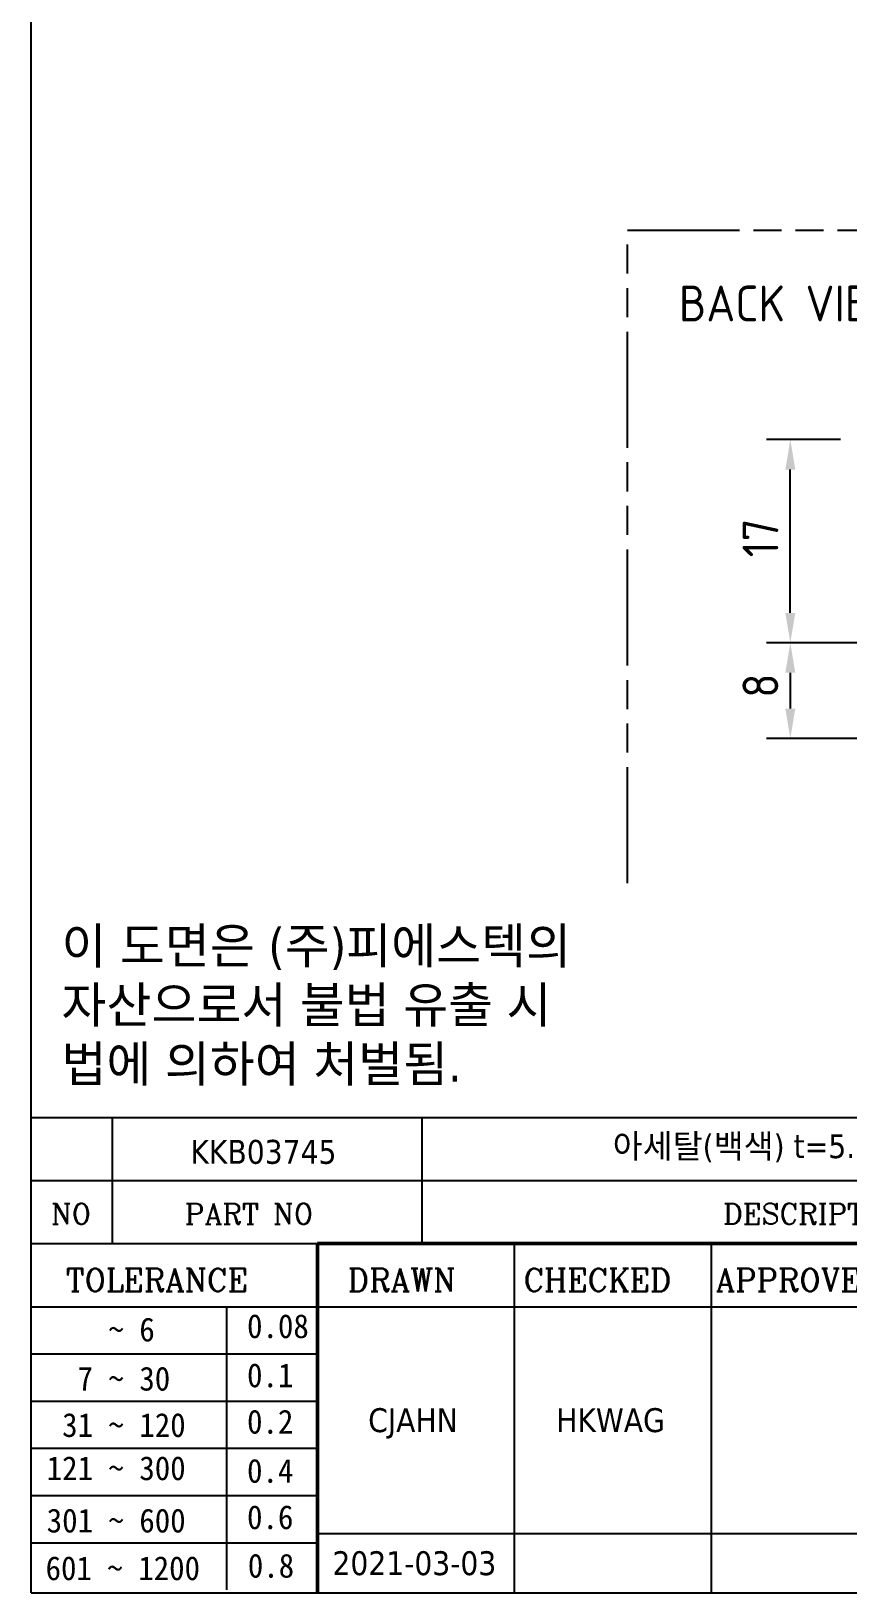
# Model space of a CAD drawing. Header units: millimetres. Extents: x 0 to 210, y 0 to 297.
# Drawn here: x 10 to 78.4, y 10 to 140.6 of the extents above; entities that cross this region are included whole.
import ezdxf
from ezdxf.enums import TextEntityAlignment as Align

# ---------------------------------------------------------------- set-up
doc = ezdxf.new("R2010")
doc.units = ezdxf.units.MM
doc.linetypes.add('DOUBLE_DASH_CHAIN', pattern=[1.2403, 0.6614, -0.0827, 0.1654, -0.0827, 0.1654, -0.0827])
doc.layers.get('0').update_dxf_attribs({"color": 3, "lineweight": 25})
for name, color, linetype, lineweight in [('경계(ISO)', 7, 'Continuous', 25), ('기호(ISO)', 5, 'Continuous', 25), ('스케치 형상(ISO)', 3, 'Continuous', 25), ('제목(ISO)', 5, 'Continuous', 50), ('치수(ISO)', 2, 'Continuous', 25), ('해치(ISO)', 7, 'Continuous', 18)]:
    doc.layers.add(name, color=color, linetype=linetype, lineweight=lineweight)
doc.styles.add('HAN_291', font='')
doc.styles.add('HAN_370', font='', dxfattribs={"width": 2})
doc.styles.add('RC_284', font='ROMANC.shx')
doc.styles.add('RC_287', font='ROMANC.shx')
doc.styles.add('RC_292', font='ROMANC.shx')
doc.styles.add('ROMANT_294', font='romant.shx')
doc.styles.add('문자 텍스트_PSTEK_POSCO', font='isocp.shx')
doc.styles.add('치수 텍스트_PSTEK_POSCO', font='isocp.shx')
doc.styles.add('텍스트 스타일198', font='tahoma.ttf')
doc.styles.add('텍스트 스타일333', font='ROMANC.shx', dxfattribs={"width": 0.800000011920929})
doc.styles.get('HAN_291').set_extended_font_data('GulimChe')
doc.styles.get('HAN_370').set_extended_font_data('GulimChe')
doc.dimstyles.new('치수_PSTEK_POSCO', dxfattribs={"dimtxt": 3, "dimasz": 2.5, "dimexe": 2, "dimexo": 2.5, "dimgap": 1, "dimtad": 1, "dimrnd": 1e-08, "dimdsep": 46, "dimtxsty": '치수 텍스트_PSTEK_POSCO', "dimcen": 0.09, "dimdle": 10, "dimclrd": 7, "dimclre": 7, "dimclrt": 2, "dimadec": 1, "dimazin": 2, "dimtfac": 1, "dimtmove": 0, "dimatfit": 3, "dimfxl": 0, "dimtolj": 1, "dimlwd": -1, "dimlwe": -1, "dimarcsym": 0})

# ---------------------------------------------------------------- blocks, each defined once
blk = doc.blocks.new('경계 Default Border')
at = {"layer": '경계(ISO)', "flags": 128}
blk.add_lwpolyline([(10, 10), (10, 287.0000076293945)], dxfattribs=at)
blk = doc.blocks.new('제목 블록 PSTEK')
for color, points in [(252, [(317.2195697678507, 17.0593801673321), (322.0326348870767, 21.62682475217465), (322.2781991042243, 21.94392121864296), (317.0471853425802, 16.97985676345368), (318.7512090904202, 16.1899260703855), (316.0018030350395, 12.71868385740789), (316.3356552234328, 13.00206718743325), (318.9235935156908, 16.2694494742633)]), (5, [(321.6183518841322, 17.4193704504104), (319.5281351041078, 18.24969419629727), (322.4505835294948, 22.02344462252142), (317.2195697678507, 17.0593801673321), (318.9235935156908, 16.2694494742633), (316.1741874603099, 12.79820726128571)]), (1, [(324.4839107253602, 19.60711530335299), (325.2419748254881, 19.60711530335299), (325.2419748254881, 20.25857663940324), (321.2266040451076, 20.25857663940324), (321.2266040451076, 19.60711530335299), (321.9846681452406, 19.60711530335299), (321.9846681452406, 15.3430047401139), (324.4839107253602, 15.3430047401139)]), (252, [(321.9846681452406, 19.60711530335299), (321.4042753185749, 19.60711530335299), (321.4042753185749, 19.45905590879572), (321.9846681452406, 19.45905590879572)]), (252, [(324.6615819988275, 19.45905590879572), (325.4196460989604, 19.45905590879572), (325.4196460989604, 20.11051724484596), (325.2419748254881, 20.11051724484596), (325.2419748254881, 19.60711530335299), (324.4839107253602, 19.60711530335299), (324.4839107253602, 15.3430047401139), (322.1623394187076, 15.3430047401139), (322.1623394187076, 15.19494534555726), (324.6615819988275, 15.19494534555726)]), (1, [(329.2277337269622, 20.25857663940324), (325.65654113025, 20.25857663940324), (325.65654113025, 15.3430047401139), (329.3580259941756, 15.3430047401139), (329.3580259941756, 15.9944660761648), (328.1137701654877, 15.9944660761648), (328.1137701654877, 17.56360607323003), (329.2277337269622, 17.56360607323003), (329.2277337269622, 18.25543873810179), (328.1137701654877, 18.25543873810179), (328.1137701654877, 19.60711530335299), (329.2277337269622, 19.60711530335299)]), (252, [(328.2914414389548, 19.45905590879572), (329.4054050004294, 19.45905590879572), (329.4054050004294, 20.11051724484596), (329.2277337269622, 20.11051724484596), (329.2277337269622, 19.60711530335299), (328.1137701654877, 19.60711530335299), (328.1137701654877, 18.25543873810179), (328.2914414389548, 18.25543873810179)]), (1, [(332.3312149849806, 20.25857663940324), (329.8592894925411, 20.25857663940324), (329.8592894925411, 15.3430047401139), (332.3312149849806, 15.3430047401139), (332.3312149849806, 17.4318630164523), (333.0701931098801, 15.3430047401139), (335.4855464857051, 15.3430047401139), (334.2514536401189, 19.30614745124769), (335.4379594596742, 20.25857663940324), (334.3071782107978, 20.25857663940324), (332.3312149849806, 18.99741471888304)]), (252, [(332.5088862584528, 20.1105172448466), (332.3312149849806, 20.1105172448466), (332.3312149849806, 18.99741471888368), (332.5088862584528, 19.11081371413894)]), (252, [(335.6156307331414, 20.11051724484596), (335.2535118015555, 20.11051724484596), (334.2514536401189, 19.30614745124769), (335.4855464857051, 15.3430047401139), (333.1954852176545, 15.3430047401139), (333.2478643833523, 15.19494534555726), (335.6632177591723, 15.19494534555726), (334.4291249135862, 19.15808805669106)]), (252, [(328.2914414389548, 17.41554667867274), (329.4054050004294, 17.41554667867274), (329.4054050004294, 18.10737934354514), (329.2277337269622, 18.10737934354514), (329.2277337269622, 17.56360607323003), (328.1137701654877, 17.56360607323003), (328.1137701654877, 15.9944660761648), (328.2914414389548, 15.9944660761648)]), (252, [(332.5088862584528, 16.92964231796647), (332.3312149849806, 17.43186301645164), (332.3312149849806, 15.3430047401139), (330.0369607660135, 15.3430047401139), (330.0369607660135, 15.19494534555726), (332.5088862584528, 15.19494534555726)]), (252, [(329.5356972676428, 15.8464066816075), (329.3580259941756, 15.8464066816075), (329.3580259941756, 15.3430047401139), (325.8342124037171, 15.3430047401139), (325.8342124037171, 15.19494534555726), (329.5356972676428, 15.19494534555726)])]:
    blk.add_hatch(color=color).paths.add_polyline_path(points)
h = blk.add_hatch(color=1)
edge = h.paths.add_edge_path(flags=0)
edge.add_line((314.2242174273352, 19.60711530335299), (314.2242174273352, 17.00126995915134))
edge.add_line((314.2242174273352, 17.00126995915134), (314.3485873187598, 17.00126995915134))
edge.add_arc((314.3485873187598, 17.6527312952023), 0.6514613360509371, 270, 360)
edge.add_line((315.0000486548106, 17.6527312952023), (315.0000486548106, 18.95565396730211))
edge.add_arc((314.3485873187598, 18.95565396730212), 0.6514613360508712, 0, 90)
edge.add_line((314.3485873187598, 19.60711530335299), (314.2242174273352, 19.60711530335299))
edge = h.paths.add_edge_path()
edge.add_arc((314.9847713324306, 18.28938669179658), 1.969189947606664, 269.9999999999959, 450)
edge.add_line((314.9847713324306, 20.25857663940318), (311.7664314776902, 20.25857663940324))
edge.add_line((311.7664314776902, 20.25857663940324), (311.7664314776902, 15.3430047401139))
edge.add_line((311.7664314776902, 15.3430047401139), (314.2242174273352, 15.3430047401139))
edge.add_line((314.2242174273352, 15.3430047401139), (314.2242174273352, 16.32019674418991))
edge.add_line((314.2242174273352, 16.32019674418991), (314.9847713324307, 16.32019674418991))
h = blk.add_hatch(color=252)
edge = h.paths.add_edge_path()
edge.add_arc((314.9847713324309, 18.28938669179657), 1.969189947606666, 270, 406.8278729790604)
edge.add_arc((315.1624426058984, 18.1413272972396), 1.969189947606962, -90, 53.560984836317004, ccw=False)
edge.add_line((315.1624426058984, 16.17213734963263), (314.4018887008024, 16.17213734963263))
edge.add_line((314.4018887008024, 16.17213734963263), (314.4018887008024, 15.19494534555726))
edge.add_line((314.4018887008024, 15.19494534555726), (311.9441027511573, 15.19494534555726))
edge.add_line((311.9441027511573, 15.19494534555726), (311.9441027511573, 15.3430047401139))
edge.add_line((311.9441027511573, 15.3430047401139), (314.2242174273352, 15.3430047401139))
edge.add_line((314.2242174273352, 15.3430047401139), (314.2242174273352, 16.32019674418991))
edge.add_line((314.2242174273352, 16.32019674418991), (314.9847713324309, 16.32019674418991))
h = blk.add_hatch(color=252)
edge = h.paths.add_edge_path()
edge.add_line((314.4018887008024, 19.45905590879572), (314.5262585922315, 19.45905590879572))
edge.add_arc((314.5262585922314, 18.80759457274939), 0.6514613360463194, 60.4189348879147, 90.00000000000318, ccw=False)
edge.add_arc((314.3485873187602, 18.95565396730057), 0.6514613360524251, 39.96992292766206, 90.00000000009999)
edge.add_line((314.3485873187591, 19.60711530335307), (314.2242174273352, 19.60711530335298))
edge.add_line((314.2242174273352, 19.60711530335299), (314.2242174273352, 17.00126995915134))
edge.add_line((314.2242174273352, 17.00126995915134), (314.3485873187591, 17.00126995915134))
edge.add_arc((314.3485873187568, 17.652731295233), 0.6514613360816299, 270.0000000002, 274.6930825552478)
edge.add_line((314.4018887008024, 17.0034541317032), (314.4018887008024, 19.45905590879572))
at = {"layer": '해치(ISO)'}
h = blk.add_hatch(color=140, dxfattribs=at)
edge = h.paths.add_edge_path()
edge.add_ellipse((330.3660919371412, 20.15576403068321), major_axis=(9.100907360794343, 0), ratio=0.4069904968023172, start_angle=301.3098473703837, end_angle=507.7436900681698)
edge.add_ellipse((331.5340919371412, 20.4634168429492), major_axis=(-9.82350664112931, 0), ratio=0.3942600559756514, start_angle=111.51207141178469, end_angle=334.47025347086895, ccw=False)
edge.add_line((335.1363447531188, 16.8601935978785), (335.0955236905705, 16.99119398620872))
at = {"color": 180}
for p, q in [((182.475792979055, 11.79100474011392), (182.4757929790549, 51.56524660363496)), ((182.4757929790549, 51.56524660363496), (372.4757929537551, 51.56524660363496)), ((189.2651435055721, 51.56524660363496), (189.2651435055722, 41.00524660363494)), ((215.2152739891528, 41.00524660363494), (215.2152739891528, 51.56524660363496)), ((280.8758854511282, 51.56524660363496), (280.8758854511282, 41.00524660363494)), ((310.0881549537552, 51.56524660363496), (310.0881549537553, 41.00524660363494)), ((316.9044520275131, 51.56524660363496), (316.9044520275127, 41.00524660363494)), ((338.4566026226726, 51.56524660363496), (338.4566026226727, 41.00524660363494)), ((372.4757929537551, 51.56524660363496), (372.4757929537551, 11.79100474011389)), ((182.475792979055, 46.2852466036349), (372.4757929537551, 46.28524660363492)), ((182.475792979055, 41.00524660363493), (206.451475290024, 41.00524660363493)), ((222.9401812389276, 11.79100474011392), (222.9401812389276, 41.00524660363494)), ((239.4288871878316, 11.79100474011392), (239.4288871878316, 41.00524660363494)), ((255.9175931367356, 11.79100474011392), (255.9175931367356, 41.00524660363494)), ((268.6918866058747, 41.00524660363494), (268.6918866058747, 30.44524660363498)), ((280.8758854511282, 41.00524660363494), (280.8758854511282, 25.16524660363502)), ((310.088154953755, 41.00524660363494), (310.088154953755, 11.79100474011392)), ((182.475792979055, 35.72524660363497), (206.451475290024, 35.72524660363497)), ((198.8621818849491, 12.02524660363491), (198.8621818849491, 35.72524660363497)), ((206.451475290024, 35.72524660363497), (372.4757929537551, 35.72524660363497)), ((182.475792979055, 31.77524660363492), (206.451475290024, 31.77524660363492)), ((255.917593136736, 30.44524660363498), (372.4757929537552, 30.44524660363501)), ((182.475792979055, 27.82524660363487), (206.451475290024, 27.82524660363487)), ((255.9175931367359, 25.16524660363502), (372.4757929537552, 25.165246603635)), ((268.6918866058744, 25.16524660363502), (268.6918866058744, 11.79100474011392)), ((182.475792979055, 23.87524660363505), (206.451475290024, 23.87524660363505)), ((182.475792979055, 19.92524660363478), (206.451475290024, 19.92524660363478)), ((255.9175931367359, 19.88524660363481), (310.0881549537553, 19.88524660363481)), ((182.475792979055, 15.97524660363496), (206.451475290024, 15.97524660363496)), ((206.451475290024, 16.74100474011396), (255.9175931367359, 16.74100474011396)), ((182.475792979055, 11.79100474011392), (372.4757929537551, 11.79100474011389))]:
    blk.add_line(p, q, dxfattribs=at)
at = {"color": 7, "lineweight": 50}
for p, q in [((206.4514752900237, 11.79100474011392), (206.4514752900237, 41.00524660363494)), ((206.451475290024, 41.00524660363494), (372.4757929537551, 41.00524660363496))]:
    blk.add_line(p, q, dxfattribs=at)
at = {"color": 7}
for p, q in [((322.2781991042243, 21.94392121864296), (317.0471853425802, 16.97985676345368)), ((322.4505835294948, 22.02344462252142), (317.2195697678507, 17.0593801673321)), ((317.2195697678507, 17.0593801673321), (322.0326348870767, 21.62682475217465)), ((319.5281351041078, 18.24969419629727), (322.4505835294948, 22.02344462252142)), ((322.0326348870767, 21.62682475217465), (322.2781991042243, 21.94392121864296)), ((311.7664314776902, 20.25900474011391), (311.7664314776902, 15.34300474011391)), ((314.9847713324309, 20.25857663940324), (311.7664314776902, 20.25857663940324)), ((314.9847713324309, 20.25857663940324), (311.7664314776902, 20.25857663940324)), ((311.7664314776902, 20.25857663940324), (311.7664314776902, 15.3430047401139)), ((314.2242174273352, 17.00126995915134), (314.2242174273352, 19.60711530335299)), ((314.2242174273352, 19.60711530335299), (314.3485873187591, 19.60711530335299)), ((314.3485873187591, 19.60711530335299), (314.2242174273352, 19.60711530335299)), ((314.2242174273352, 19.60711530335299), (314.2242174273352, 17.00126995915134)), ((314.2242174273352, 17.00126995915134), (314.2242174273352, 19.60711530335299)), ((314.2242174273352, 19.60711530335299), (314.3485873187591, 19.60711530335299)), ((325.2419748254881, 20.25857663940324), (321.2266040451076, 20.25857663940324)), ((321.2266040451076, 20.25857663940324), (321.2266040451076, 19.60711530335299)), ((325.2419748254881, 20.25857663940324), (321.2266040451076, 20.25857663940324)), ((321.2266040451076, 20.25857663940324), (321.2266040451076, 19.60711530335299)), ((321.2266040451076, 19.60711530335299), (321.9846681452406, 19.60711530335299)), ((321.2266040451076, 19.60711530335299), (321.9846681452406, 19.60711530335299)), ((321.4042753185749, 19.60711530335299), (321.4042753185749, 19.45905590879572)), ((321.9846681452406, 19.60711530335299), (321.4042753185749, 19.60711530335299)), ((321.9846681452406, 19.60711530335299), (321.9846681452406, 15.3430047401139)), ((321.9846681452406, 19.45905590879572), (321.9846681452406, 19.60711530335299)), ((321.9846681452406, 19.60711530335299), (321.9846681452406, 15.3430047401139)), ((324.4839107253602, 19.60711530335299), (325.2419748254881, 19.60711530335299)), ((324.4839107253602, 15.3430047401139), (324.4839107253602, 19.60711530335299)), ((325.2419748254881, 19.60711530335299), (324.4839107253602, 19.60711530335299)), ((324.4839107253602, 19.60711530335299), (324.4839107253602, 15.3430047401139)), ((324.4839107253602, 19.60711530335299), (325.2419748254881, 19.60711530335299)), ((324.4839107253602, 15.3430047401139), (324.4839107253602, 19.60711530335299)), ((325.2419748254881, 19.60711530335299), (325.2419748254881, 20.25857663940324)), ((325.2419748254881, 19.60711530335299), (325.2419748254881, 20.25857663940324)), ((325.4196460989604, 20.11051724484596), (325.2419748254881, 20.11051724484596)), ((325.2419748254881, 20.11051724484596), (325.2419748254881, 19.60711530335299)), ((325.4196460989604, 19.45905590879572), (325.4196460989604, 20.11051724484596)), ((329.2277337269622, 20.25857663940324), (325.65654113025, 20.25857663940324)), ((325.65654113025, 20.25857663940324), (325.65654113025, 15.3430047401139)), ((325.65654113025, 20.25857663940324), (325.65654113025, 15.3430047401139)), ((329.2277337269622, 20.25857663940324), (325.65654113025, 20.25857663940324)), ((328.1137701654877, 18.25543873810179), (328.1137701654877, 19.60711530335299)), ((328.1137701654877, 19.60711530335299), (329.2277337269622, 19.60711530335299)), ((329.2277337269622, 19.60711530335299), (328.1137701654877, 19.60711530335299)), ((328.1137701654877, 19.60711530335299), (328.1137701654877, 18.25543873810179)), ((328.1137701654877, 18.25543873810179), (328.1137701654877, 19.60711530335299)), ((328.1137701654877, 19.60711530335299), (329.2277337269622, 19.60711530335299)), ((329.2277337269622, 19.60711530335299), (329.2277337269622, 20.25857663940324)), ((329.2277337269622, 19.60711530335299), (329.2277337269622, 20.25857663940324)), ((329.4054050004294, 20.11051724484596), (329.2277337269622, 20.11051724484596)), ((329.2277337269622, 20.11051724484596), (329.2277337269622, 19.60711530335299)), ((329.4054050004294, 19.45905590879572), (329.4054050004294, 20.11051724484596)), ((332.3312149849806, 20.25857663940324), (329.8592894925411, 20.25857663940324)), ((329.8592894925411, 20.25857663940324), (329.8592894925411, 15.3430047401139)), ((329.8592894925411, 20.25857663940324), (329.8592894925411, 15.3430047401139)), ((332.3312149849806, 20.25857663940324), (329.8592894925411, 20.25857663940324)), ((334.3071782107978, 20.25857663940324), (332.3312149849806, 18.99741471888304)), ((332.3312149849806, 18.99741471888304), (332.3312149849806, 20.25857663940324)), ((334.3071782107978, 20.25857663940324), (332.3312149849806, 18.99741471888304)), ((332.3312149849806, 18.99741471888304), (332.3312149849806, 20.25857663940324)), ((332.5088862584528, 20.1105172448466), (332.3312149849806, 20.1105172448466)), ((332.3312149849806, 20.1105172448466), (332.3312149849806, 18.99741471888368)), ((332.5088862584528, 19.11081371413894), (332.5088862584528, 20.1105172448466)), ((334.2514536401189, 19.30614745124769), (335.4379594596742, 20.25857663940324)), ((334.2514536401189, 19.30614745124769), (335.4379594596742, 20.25857663940324)), ((335.2535118015555, 20.11051724484596), (334.2514536401189, 19.30614745124769)), ((335.4379594596742, 20.25857663940324), (334.3071782107978, 20.25857663940324)), ((335.4379594596742, 20.25857663940324), (334.3071782107978, 20.25857663940324)), ((334.4291249135862, 19.15808805669104), (335.6156307331414, 20.11051724484596)), ((335.6156307331414, 20.11051724484596), (335.2535118015555, 20.11051724484596)), ((314.4018887008024, 19.45905590879572), (314.5262585922314, 19.45905590879572)), ((314.4018887008024, 17.0034541317032), (314.4018887008024, 19.45905590879572)), ((315.0000486548106, 18.95565396730275), (315.0000486548106, 17.65273129520161)), ((315.0000486548106, 18.95565396730275), (315.0000486548106, 17.65273129520161)), ((321.4042753185749, 19.45905590879572), (321.9846681452406, 19.45905590879572)), ((324.6615819988275, 19.45905590879572), (325.4196460989604, 19.45905590879572)), ((324.6615819988275, 15.19494534555726), (324.6615819988275, 19.45905590879572)), ((328.2914414389548, 18.25543873810179), (328.2914414389548, 19.45905590879572)), ((328.2914414389548, 19.45905590879572), (329.4054050004294, 19.45905590879572)), ((332.3312149849806, 18.99741471888368), (332.5088862584528, 19.11081371413894)), ((335.4855464857051, 15.3430047401139), (334.2514536401189, 19.30614745124769)), ((334.2514536401189, 19.30614745124769), (335.4855464857051, 15.3430047401139)), ((335.4855464857051, 15.3430047401139), (334.2514536401189, 19.30614745124769)), ((335.6632177591723, 15.19494534555726), (334.4291249135862, 19.15808805669104)), ((314.3485873187591, 17.00126995915134), (314.2242174273352, 17.00126995915134)), ((314.2242174273352, 17.00126995915134), (314.3485873187591, 17.00126995915134)), ((314.3485873187591, 17.00126995915134), (314.2242174273352, 17.00126995915134)), ((316.1741874603099, 12.79820726128571), (321.6183518841322, 17.4193704504104)), ((318.9235935156908, 16.2694494742633), (317.2195697678507, 17.0593801673321)), ((317.2195697678507, 17.0593801673321), (318.9235935156908, 16.2694494742633)), ((321.6183518841322, 17.4193704504104), (319.5281351041078, 18.24969419629727)), ((329.2277337269622, 18.25543873810179), (328.1137701654877, 18.25543873810179)), ((328.1137701654877, 18.25543873810179), (328.2914414389548, 18.25543873810179)), ((329.2277337269622, 18.25543873810179), (328.1137701654877, 18.25543873810179)), ((328.1137701654877, 17.56360607323003), (329.2277337269622, 17.56360607323003)), ((328.1137701654877, 15.9944660761648), (328.1137701654877, 17.56360607323003)), ((329.2277337269622, 17.56360607323003), (328.1137701654877, 17.56360607323003)), ((328.1137701654877, 17.56360607323003), (328.1137701654877, 15.9944660761648)), ((328.1137701654877, 17.56360607323003), (329.2277337269622, 17.56360607323003)), ((328.1137701654877, 15.9944660761648), (328.1137701654877, 17.56360607323003)), ((328.2914414389548, 15.9944660761648), (328.2914414389548, 17.41554667867274)), ((328.2914414389548, 17.41554667867274), (329.4054050004294, 17.41554667867274)), ((329.2277337269622, 17.56360607323003), (329.2277337269622, 18.25543873810179)), ((329.2277337269622, 17.56360607323003), (329.2277337269622, 18.25543873810179)), ((329.4054050004294, 18.10737934354514), (329.2277337269622, 18.10737934354514)), ((329.2277337269622, 18.10737934354514), (329.2277337269622, 17.56360607323003)), ((329.4054050004294, 17.41554667867274), (329.4054050004294, 18.10737934354514)), ((332.3312149849806, 17.4318630164523), (333.0701931098801, 15.3430047401139)), ((332.3312149849806, 15.3430047401139), (332.3312149849806, 17.4318630164523)), ((332.5088862584528, 16.92964231796647), (332.3312149849806, 17.43186301645164)), ((332.3312149849806, 17.43186301645164), (332.3312149849806, 15.3430047401139)), ((332.3312149849806, 17.4318630164523), (333.0701931098801, 15.3430047401139)), ((332.3312149849806, 15.3430047401139), (332.3312149849806, 17.4318630164523)), ((345.0447381189468, 17.50375595811051), (344.9867755289346, 17.689895936919)), ((314.2242174273352, 16.32019674418991), (314.9847713324309, 16.32019674418991)), ((314.2242174273352, 15.3430047401139), (314.2242174273352, 16.32019674418991)), ((314.9847713324309, 16.32019674418991), (314.2242174273352, 16.32019674418991)), ((314.2242174273352, 16.32019674418991), (314.2242174273352, 15.3430047401139)), ((314.2242174273352, 16.32019674418991), (314.9847713324309, 16.32019674418991)), ((314.2242174273352, 15.3430047401139), (314.2242174273352, 16.32019674418991)), ((314.4018887008024, 16.17213734963263), (315.162442605898, 16.17213734963263)), ((314.4018887008024, 15.19494534555726), (314.4018887008024, 16.17213734963263)), ((318.7512090904202, 16.1899260703855), (316.0018030350395, 12.71868385740789)), ((318.9235935156908, 16.2694494742633), (316.1741874603099, 12.79820726128571)), ((316.3356552234328, 13.00206718743325), (318.9235935156908, 16.2694494742633)), ((317.0471853425802, 16.97985676345368), (318.7512090904202, 16.1899260703855)), ((329.3580259941756, 15.9944660761648), (328.1137701654877, 15.9944660761648)), ((328.1137701654877, 15.9944660761648), (328.2914414389548, 15.9944660761648)), ((329.3580259941756, 15.9944660761648), (328.1137701654877, 15.9944660761648)), ((329.3580259941756, 15.3430047401139), (329.3580259941756, 15.9944660761648)), ((329.3580259941756, 15.3430047401139), (329.3580259941756, 15.9944660761648)), ((329.5356972676428, 15.8464066816075), (329.3580259941756, 15.8464066816075)), ((329.3580259941756, 15.8464066816075), (329.3580259941756, 15.3430047401139)), ((329.5356972676428, 15.19494534555726), (329.5356972676428, 15.8464066816075)), ((332.5088862584528, 15.19494534555726), (332.5088862584528, 16.92964231796647)), ((311.7664314776902, 15.3430047401139), (314.2242174273352, 15.3430047401139)), ((311.7664314776902, 15.3430047401139), (314.2242174273352, 15.3430047401139)), ((314.2242174273352, 15.3430047401139), (311.9441027511573, 15.3430047401139)), ((311.9441027511573, 15.3430047401139), (311.9441027511573, 15.19494534555726)), ((311.9441027511573, 15.19494534555726), (314.4018887008024, 15.19494534555726)), ((321.9846681452406, 15.3430047401139), (324.4839107253602, 15.3430047401139)), ((321.9846681452406, 15.3430047401139), (324.4839107253602, 15.3430047401139)), ((324.4839107253602, 15.3430047401139), (322.1623394187076, 15.3430047401139)), ((322.1623394187076, 15.3430047401139), (322.1623394187076, 15.19494534555726)), ((322.1623394187076, 15.19494534555726), (324.6615819988275, 15.19494534555726)), ((325.65654113025, 15.3430047401139), (329.3580259941756, 15.3430047401139)), ((325.65654113025, 15.3430047401139), (329.3580259941756, 15.3430047401139)), ((329.3580259941756, 15.3430047401139), (325.8342124037171, 15.3430047401139)), ((325.8342124037171, 15.3430047401139), (325.8342124037171, 15.19494534555726)), ((325.8342124037171, 15.19494534555726), (329.5356972676428, 15.19494534555726)), ((329.8592894925411, 15.3430047401139), (332.3312149849806, 15.3430047401139)), ((329.8592894925411, 15.3430047401139), (332.3312149849806, 15.3430047401139)), ((332.3312149849806, 15.3430047401139), (330.0369607660135, 15.3430047401139)), ((330.0369607660135, 15.3430047401139), (330.0369607660135, 15.19494534555726)), ((330.0369607660135, 15.19494534555726), (332.5088862584528, 15.19494534555726)), ((333.0701931098801, 15.3430047401139), (335.4855464857051, 15.3430047401139)), ((333.0701931098801, 15.3430047401139), (335.4855464857051, 15.3430047401139)), ((335.4855464857051, 15.3430047401139), (333.1954852176545, 15.3430047401139)), ((333.1954852176545, 15.3430047401139), (333.2478643833523, 15.19494534555726)), ((333.2478643833523, 15.19494534555726), (335.6632177591723, 15.19494534555726)), ((316.0018030350395, 12.71868385740789), (316.3356552234328, 13.00206718743325))]:
    blk.add_line(p, q, dxfattribs=at)
at = {"color": 5}
for p, q in [((322.4505835294948, 22.02344462252142), (317.2195697678507, 17.0593801673321)), ((319.5281351041078, 18.24969419629727), (322.4505835294948, 22.02344462252142)), ((316.1741874603099, 12.79820726128571), (321.6183518841322, 17.4193704504104)), ((317.2195697678507, 17.0593801673321), (318.9235935156908, 16.2694494742633)), ((321.6183518841322, 17.4193704504104), (319.5281351041078, 18.24969419629727)), ((318.9235935156908, 16.2694494742633), (316.1741874603099, 12.79820726128571))]:
    blk.add_line(p, q, dxfattribs=at)
at = {"color": 1}
for p, q in [((314.9847713324309, 20.25857663940324), (311.7664314776902, 20.25857663940324)), ((311.7664314776902, 20.25857663940324), (311.7664314776902, 15.3430047401139)), ((314.2242174273352, 17.00126995915134), (314.2242174273352, 19.60711530335299)), ((314.2242174273352, 19.60711530335299), (314.3485873187591, 19.60711530335299)), ((325.2419748254881, 20.25857663940324), (321.2266040451076, 20.25857663940324)), ((321.2266040451076, 20.25857663940324), (321.2266040451076, 19.60711530335299)), ((321.2266040451076, 19.60711530335299), (321.9846681452406, 19.60711530335299)), ((321.9846681452406, 19.60711530335299), (321.9846681452406, 15.3430047401139)), ((324.4839107253602, 19.60711530335299), (325.2419748254881, 19.60711530335299)), ((324.4839107253602, 15.3430047401139), (324.4839107253602, 19.60711530335299)), ((325.2419748254881, 19.60711530335299), (325.2419748254881, 20.25857663940324)), ((329.2277337269622, 20.25857663940324), (325.65654113025, 20.25857663940324)), ((325.65654113025, 20.25857663940324), (325.65654113025, 15.3430047401139)), ((328.1137701654877, 18.25543873810179), (328.1137701654877, 19.60711530335299)), ((328.1137701654877, 19.60711530335299), (329.2277337269622, 19.60711530335299)), ((329.2277337269622, 19.60711530335299), (329.2277337269622, 20.25857663940324)), ((332.3312149849806, 20.25857663940324), (329.8592894925411, 20.25857663940324)), ((329.8592894925411, 20.25857663940324), (329.8592894925411, 15.3430047401139)), ((334.3071782107978, 20.25857663940324), (332.3312149849806, 18.99741471888304)), ((332.3312149849806, 18.99741471888304), (332.3312149849806, 20.25857663940324)), ((334.2514536401189, 19.30614745124769), (335.4379594596742, 20.25857663940324)), ((335.4379594596742, 20.25857663940324), (334.3071782107978, 20.25857663940324)), ((315.0000486548106, 18.95565396730275), (315.0000486548106, 17.65273129520161)), ((335.4855464857051, 15.3430047401139), (334.2514536401189, 19.30614745124769)), ((314.3485873187591, 17.00126995915134), (314.2242174273352, 17.00126995915134)), ((329.2277337269622, 18.25543873810179), (328.1137701654877, 18.25543873810179)), ((328.1137701654877, 17.56360607323003), (329.2277337269622, 17.56360607323003)), ((328.1137701654877, 15.9944660761648), (328.1137701654877, 17.56360607323003)), ((329.2277337269622, 17.56360607323003), (329.2277337269622, 18.25543873810179)), ((332.3312149849806, 17.4318630164523), (333.0701931098801, 15.3430047401139)), ((332.3312149849806, 15.3430047401139), (332.3312149849806, 17.4318630164523)), ((314.2242174273352, 16.32019674418991), (314.9847713324309, 16.32019674418991)), ((314.2242174273352, 15.3430047401139), (314.2242174273352, 16.32019674418991)), ((329.3580259941756, 15.9944660761648), (328.1137701654877, 15.9944660761648)), ((329.3580259941756, 15.3430047401139), (329.3580259941756, 15.9944660761648)), ((311.7664314776902, 15.3430047401139), (314.2242174273352, 15.3430047401139)), ((321.9846681452406, 15.3430047401139), (324.4839107253602, 15.3430047401139)), ((325.65654113025, 15.3430047401139), (329.3580259941756, 15.3430047401139)), ((329.8592894925411, 15.3430047401139), (332.3312149849806, 15.3430047401139)), ((333.0701931098801, 15.3430047401139), (335.4855464857051, 15.3430047401139))]:
    blk.add_line(p, q, dxfattribs=at)
at = {"color": 7}
for centre, radius, start, end in [((314.3485873187598, 18.95565396730211), 0.6514613360508712, 0, 90), ((314.3485873187602, 18.95565396730057), 0.6514613360524251, 39.96992292766117, 90), ((314.3485873187598, 18.95565396730212), 0.6514613360508712, 0, 90), ((314.9847713324309, 18.28938669179658), 1.969189947606665, 270, 90), ((314.9847713324309, 18.28938669179658), 1.969189947606665, 270, 90), ((314.9847713324307, 18.2893866917965), 1.969189947606594, 270, 46.82787297909833), ((315.1624426058984, 18.1413272972396), 1.969189947606961, 270, 53.56098483636067), ((314.5262585922314, 18.80759457274939), 0.6514613360463193, 60.41893488791137, 90), ((314.3485873187597, 17.65273129520228), 0.6514613360509381, 270, 0), ((314.3485873187598, 17.6527312952023), 0.6514613360509381, 270, 0), ((314.3485873187568, 17.652731295233), 0.6514613360816299, 270, 274.6930825552478)]:
    blk.add_arc(centre, radius, start, end, dxfattribs=at)
at = {"color": 1}
for centre, radius, start, end in [((314.3485873187598, 18.95565396730211), 0.6514613360508712, 0, 90), ((314.9847713324309, 18.28938669179657), 1.969189947606665, 270, 90), ((314.3485873187598, 17.6527312952023), 0.6514613360509381, 270, 0)]:
    blk.add_arc(centre, radius, start, end, dxfattribs=at)
at = {"layer": '제목(ISO)', "lineweight": 18}
blk.add_line((182.475792979055, 35.72500474011393), (182.475792979055, 11.79100474011392), dxfattribs=at)
at = {"layer": '제목(ISO)'}
for p, q in [((322.2781991042243, 21.94392121864296), (317.0471853425802, 16.97985676345368)), ((322.4505835294948, 22.02344462252142), (317.2195697678507, 17.0593801673321)), ((317.2195697678507, 17.0593801673321), (322.0326348870767, 21.62682475217465)), ((319.5281351041078, 18.24969419629727), (322.4505835294948, 22.02344462252142)), ((322.0326348870767, 21.62682475217465), (322.2781991042243, 21.94392121864296)), ((314.9847713324306, 20.25857663940324), (311.7664314776902, 20.25857663940324)), ((311.7664314776902, 20.25857663940324), (311.7664314776902, 15.3430047401139)), ((314.2242174273352, 17.00126995915134), (314.2242174273352, 19.60711530335299)), ((314.2242174273352, 19.60711530335299), (314.3485873187598, 19.60711530335299)), ((314.3485873187591, 19.60711530335299), (314.2242174273352, 19.60711530335299)), ((314.2242174273352, 19.60711530335299), (314.2242174273352, 17.00126995915134)), ((325.2419748254881, 20.25857663940324), (321.2266040451076, 20.25857663940324)), ((321.2266040451076, 20.25857663940324), (321.2266040451076, 19.60711530335299)), ((321.2266040451076, 19.60711530335299), (321.9846681452406, 19.60711530335299)), ((321.9846681452406, 19.60711530335299), (321.4042753185749, 19.60711530335299)), ((321.4042753185749, 19.60711530335299), (321.4042753185749, 19.45905590879572)), ((321.9846681452406, 19.60711530335299), (321.9846681452406, 15.3430047401139)), ((321.9846681452406, 19.45905590879572), (321.9846681452406, 19.60711530335299)), ((324.4839107253602, 19.60711530335299), (325.2419748254881, 19.60711530335299)), ((324.4839107253602, 15.3430047401139), (324.4839107253602, 19.60711530335299)), ((325.2419748254881, 19.60711530335299), (324.4839107253602, 19.60711530335299)), ((324.4839107253602, 19.60711530335299), (324.4839107253602, 15.3430047401139)), ((325.2419748254881, 19.60711530335299), (325.2419748254881, 20.25857663940324)), ((325.4196460989604, 20.11051724484596), (325.2419748254881, 20.11051724484596)), ((325.2419748254881, 20.11051724484596), (325.2419748254881, 19.60711530335299)), ((325.4196460989604, 19.45905590879572), (325.4196460989604, 20.11051724484596)), ((329.2277337269622, 20.25857663940324), (325.65654113025, 20.25857663940324)), ((325.65654113025, 20.25857663940324), (325.65654113025, 15.3430047401139)), ((328.1137701654877, 18.25543873810179), (328.1137701654877, 19.60711530335299)), ((328.1137701654877, 19.60711530335299), (329.2277337269622, 19.60711530335299)), ((329.2277337269622, 19.60711530335299), (328.1137701654877, 19.60711530335299)), ((328.1137701654877, 19.60711530335299), (328.1137701654877, 18.25543873810179)), ((329.2277337269622, 19.60711530335299), (329.2277337269622, 20.25857663940324)), ((329.4054050004294, 20.11051724484596), (329.2277337269622, 20.11051724484596)), ((329.2277337269622, 20.11051724484596), (329.2277337269622, 19.60711530335299)), ((329.4054050004294, 19.45905590879572), (329.4054050004294, 20.11051724484596)), ((332.3312149849806, 20.25857663940324), (329.8592894925411, 20.25857663940324)), ((329.8592894925411, 20.25857663940324), (329.8592894925411, 15.3430047401139)), ((334.3071782107978, 20.25857663940324), (332.3312149849806, 18.99741471888304)), ((332.3312149849806, 18.99741471888304), (332.3312149849806, 20.25857663940324)), ((332.5088862584528, 20.1105172448466), (332.3312149849806, 20.1105172448466)), ((332.3312149849806, 20.1105172448466), (332.3312149849806, 18.99741471888368)), ((332.5088862584528, 19.11081371413894), (332.5088862584528, 20.1105172448466)), ((334.2514536401189, 19.30614745124769), (335.4379594596742, 20.25857663940324)), ((335.2535118015555, 20.11051724484596), (334.2514536401189, 19.30614745124769)), ((335.4379594596742, 20.25857663940324), (334.3071782107978, 20.25857663940324)), ((334.4291249135862, 19.15808805669106), (335.6156307331414, 20.11051724484596)), ((335.6156307331414, 20.11051724484596), (335.2535118015555, 20.11051724484596)), ((314.4018887008024, 19.45905590879572), (314.5262585922314, 19.45905590879572)), ((314.4018887008024, 17.0034541317032), (314.4018887008024, 19.45905590879572)), ((315.0000486548106, 18.95565396730211), (315.0000486548106, 17.6527312952023)), ((321.4042753185749, 19.45905590879572), (321.9846681452406, 19.45905590879572)), ((324.6615819988275, 19.45905590879572), (325.4196460989604, 19.45905590879572)), ((324.6615819988275, 15.19494534555726), (324.6615819988275, 19.45905590879572)), ((328.2914414389548, 19.45905590879572), (329.4054050004294, 19.45905590879572)), ((328.2914414389548, 18.25543873810179), (328.2914414389548, 19.45905590879572)), ((332.3312149849806, 18.99741471888368), (332.5088862584528, 19.11081371413894)), ((335.4855464857051, 15.3430047401139), (334.2514536401189, 19.30614745124769)), ((334.2514536401189, 19.30614745124769), (335.4855464857051, 15.3430047401139)), ((335.6632177591723, 15.19494534555726), (334.4291249135862, 19.15808805669106)), ((314.3485873187598, 17.00126995915134), (314.2242174273352, 17.00126995915134)), ((314.2242174273352, 17.00126995915134), (314.3485873187591, 17.00126995915134)), ((316.1741874603099, 12.79820726128571), (321.6183518841322, 17.4193704504104)), ((317.2195697678507, 17.0593801673321), (318.9235935156908, 16.2694494742633)), ((318.9235935156908, 16.2694494742633), (317.2195697678507, 17.0593801673321)), ((321.6183518841322, 17.4193704504104), (319.5281351041078, 18.24969419629727)), ((329.2277337269622, 18.25543873810179), (328.1137701654877, 18.25543873810179)), ((328.1137701654877, 18.25543873810179), (328.2914414389548, 18.25543873810179)), ((328.1137701654877, 15.9944660761648), (328.1137701654877, 17.56360607323003)), ((328.1137701654877, 17.56360607323003), (329.2277337269622, 17.56360607323003)), ((329.2277337269622, 17.56360607323003), (328.1137701654877, 17.56360607323003)), ((328.1137701654877, 17.56360607323003), (328.1137701654877, 15.9944660761648)), ((328.2914414389548, 17.41554667867274), (329.4054050004294, 17.41554667867274)), ((328.2914414389548, 15.9944660761648), (328.2914414389548, 17.41554667867274)), ((329.2277337269622, 17.56360607323003), (329.2277337269622, 18.25543873810179)), ((329.4054050004294, 18.10737934354514), (329.2277337269622, 18.10737934354514)), ((329.2277337269622, 18.10737934354514), (329.2277337269622, 17.56360607323003)), ((329.4054050004294, 17.41554667867274), (329.4054050004294, 18.10737934354514)), ((332.3312149849806, 15.3430047401139), (332.3312149849806, 17.4318630164523)), ((332.3312149849806, 17.4318630164523), (333.0701931098801, 15.3430047401139)), ((332.5088862584528, 16.92964231796647), (332.3312149849806, 17.43186301645164)), ((332.3312149849806, 17.43186301645164), (332.3312149849806, 15.3430047401139)), ((314.2242174273352, 15.3430047401139), (314.2242174273352, 16.32019674418991)), ((314.2242174273352, 16.32019674418991), (314.9847713324307, 16.32019674418991)), ((314.9847713324309, 16.32019674418991), (314.2242174273352, 16.32019674418991)), ((314.2242174273352, 16.32019674418991), (314.2242174273352, 15.3430047401139)), ((314.4018887008024, 15.19494534555726), (314.4018887008024, 16.17213734963263)), ((314.4018887008024, 16.17213734963263), (315.1624426058984, 16.17213734963263)), ((318.7512090904202, 16.1899260703855), (316.0018030350395, 12.71868385740789)), ((318.9235935156908, 16.2694494742633), (316.1741874603099, 12.79820726128571)), ((316.3356552234328, 13.00206718743325), (318.9235935156908, 16.2694494742633)), ((317.0471853425802, 16.97985676345368), (318.7512090904202, 16.1899260703855)), ((329.3580259941756, 15.9944660761648), (328.1137701654877, 15.9944660761648)), ((328.1137701654877, 15.9944660761648), (328.2914414389548, 15.9944660761648)), ((329.3580259941756, 15.3430047401139), (329.3580259941756, 15.9944660761648)), ((329.5356972676428, 15.8464066816075), (329.3580259941756, 15.8464066816075)), ((329.3580259941756, 15.8464066816075), (329.3580259941756, 15.3430047401139)), ((329.5356972676428, 15.19494534555726), (329.5356972676428, 15.8464066816075)), ((332.5088862584528, 15.19494534555726), (332.5088862584528, 16.92964231796647)), ((311.7664314776902, 15.3430047401139), (314.2242174273352, 15.3430047401139)), ((314.2242174273352, 15.3430047401139), (311.9441027511573, 15.3430047401139)), ((311.9441027511573, 15.3430047401139), (311.9441027511573, 15.19494534555726)), ((311.9441027511573, 15.19494534555726), (314.4018887008024, 15.19494534555726)), ((321.9846681452406, 15.3430047401139), (324.4839107253602, 15.3430047401139)), ((324.4839107253602, 15.3430047401139), (322.1623394187076, 15.3430047401139)), ((322.1623394187076, 15.3430047401139), (322.1623394187076, 15.19494534555726)), ((322.1623394187076, 15.19494534555726), (324.6615819988275, 15.19494534555726)), ((325.65654113025, 15.3430047401139), (329.3580259941756, 15.3430047401139)), ((329.3580259941756, 15.3430047401139), (325.8342124037171, 15.3430047401139)), ((325.8342124037171, 15.3430047401139), (325.8342124037171, 15.19494534555726)), ((325.8342124037171, 15.19494534555726), (329.5356972676428, 15.19494534555726)), ((329.8592894925411, 15.3430047401139), (332.3312149849806, 15.3430047401139)), ((332.3312149849806, 15.3430047401139), (330.0369607660135, 15.3430047401139)), ((330.0369607660135, 15.3430047401139), (330.0369607660135, 15.19494534555726)), ((330.0369607660135, 15.19494534555726), (332.5088862584528, 15.19494534555726)), ((333.0701931098801, 15.3430047401139), (335.4855464857051, 15.3430047401139)), ((335.4855464857051, 15.3430047401139), (333.1954852176545, 15.3430047401139)), ((333.1954852176545, 15.3430047401139), (333.2478643833523, 15.19494534555726)), ((333.2478643833523, 15.19494534555726), (335.6632177591723, 15.19494534555726)), ((316.0018030350395, 12.71868385740789), (316.3356552234328, 13.00206718743325))]:
    blk.add_line(p, q, dxfattribs=at)
at = {"layer": '제목(ISO)', "color": 4}
blk.add_line((335.1363447531188, 16.8601935978785), (335.0955236905705, 16.99119398620872), dxfattribs=at)
at = {"layer": '제목(ISO)'}
for centre, radius, start, end in [((314.3485873187598, 18.95565396730212), 0.6514613360508712, 0, 90), ((314.3485873187602, 18.95565396730057), 0.6514613360524251, 39.96992292766117, 90), ((314.9847713324306, 18.28938669179658), 1.969189947606664, 46.82787297909431, 90), ((314.9847713324307, 18.2893866917965), 1.969189947606594, 270, 46.82787297909833), ((314.9847713324309, 18.28938669179657), 1.969189947606666, 270, 46.8278729790603), ((315.1624426058984, 18.1413272972396), 1.969189947606962, 270, 53.56098483631701), ((314.5262585922314, 18.80759457274939), 0.6514613360463193, 60.41893488791137, 90), ((314.3485873187598, 17.6527312952023), 0.6514613360509371, 270, 0), ((314.3485873187568, 17.652731295233), 0.6514613360816299, 270, 274.6930825552478)]:
    blk.add_arc(centre, radius, start, end, dxfattribs=at)
at = {"layer": '제목(ISO)', "color": 4}
for centre, major_axis, ratio, start_param, end_param in [((331.5340919371412, 20.4634168429492), (9.82350664112931, 0), 0.3942600559756514, 5.087845455444478, 8.97919982663645), ((330.3660919371412, 20.15576403068321), (9.100907360794343, 0), 0.4069904968023172, 5.258848905294775, 8.861799147915196)]:
    blk.add_ellipse(centre, major_axis=major_axis, ratio=ratio, start_param=start_param, end_param=end_param, dxfattribs=at)
at = {"color": 2, "style": 'RC_284'}
blk.add_text('MATERIAL', height=1.742399930953979, dxfattribs=at).set_placement((295.4820202024417, 43.64524660363492), align=Align.MIDDLE_CENTER)
at = {"color": 2}
for s, height, style, p in [('COLOR/FINISH', 1.742399930953979, 'RC_284', (317.7725341324144, 42.62317362549192)), ('NO', 1.742399930953979, 'RC_284', (184.135398793432, 42.62317362549192)), ('PART NO', 1.742399930953979, 'RC_284', (195.3359407378685, 42.62317362549192)), ('DESCRIPTION', 1.742399930953979, 'RC_284', (240.4025565652523, 42.62317362549192)), ("Q'TY", 1.742399930953979, 'RC_284', (310.1440786515383, 42.62317362549192)), ('REMARK', 1.742399930953979, 'RC_284', (348.346649953877, 42.62317362549192)), ('MODEL NAME', 2.178000062704086, 'RC_292', (284.096330289083, 37.25462520371384)), (' TOLERANCE', 1.899999976158142, 'RC_287', (184.0872874387979, 37.00893196870329)), ('DRAWN', 1.899999976158142, 'RC_287', (208.9766620976279, 37.00893196870329)), ('CHECKED', 1.899999976158142, 'RC_287', (223.6856844514997, 37.00893196870329)), ('APPROVED', 1.899999976158142, 'RC_287', (239.7795453577791, 37.00893196870329)), ('UNIT', 1.742399930953979, 'RC_284', (259.1652673287452, 37.34317362549218)), ('SCALE', 1.742399930953979, 'RC_284', (270.2934779252897, 37.34317362549218)), ('    ~ 6', 2.000000029802322, 'HAN_291', (183.7721304966814, 32.8176515608431)), ('0.08', 2.000000029802322, 'HAN_291', (200.5467345600617, 33.09873600004101)), ('PART NAME', 2.178000062704086, 'RC_292', (285.1416959765849, 32.03045329421792)), ('mm', 1.742399930953979, 'RC_284', (259.6505418159997, 32.3543089683787)), ('  7 ~ 30', 2.000000029802322, 'HAN_291', (183.7721304966814, 28.70538114822415)), ('0.1', 2.000000029802322, 'HAN_291', (200.5467345600617, 28.98646558742206)), (' DWG NO.', 2.178000062704086, 'RC_292', (284.8124284083233, 26.75045329421772)), (' 31 ~ 120', 2.000000029802322, 'HAN_291', (183.7721304966814, 24.82628181916237)), ('0.2', 2.000000029802322, 'HAN_291', (200.5467345600617, 25.10736625836028)), ('REFERENCE', 2.178000062704086, 'RC_292', (278.2741065029841, 21.43214925458022)), ('121 ~ 300', 2.000000029802322, 'HAN_291', (183.7721304966814, 21.21401206133254)), ('0.4', 2.000000029802322, 'HAN_291', (200.5467345600617, 20.99509650053045)), ('SIZE', 1.742399930953979, 'RC_284', (259.1652673287452, 21.69497768947366)), ('301 ~ 600', 2.000000029802322, 'HAN_291', (183.7721304966814, 16.83491273227077)), ('0.6', 2.000000029802322, 'HAN_291', (200.5467345600617, 17.11599717146868)), ('601 ~ 1200', 2.000000029802322, 'HAN_291', (183.6802025156883, 12.84759660881125)), ('0.8', 2.000000029802322, 'HAN_291', (200.6097246063884, 13.05732192299702))]:
    blk.add_text(s, height=height, dxfattribs=dict(at, style=style)).set_placement(p)
at = {"color": 7, "style": '텍스트 스타일333', "width": 0.7999999523162842}
blk.add_text('N/S', height=2.000000029802322, dxfattribs=at).set_placement((274.7838860285014, 33.08524660363496), align=Align.MIDDLE_CENTER)
at = {"color": 2, "style": '텍스트 스타일333', "width": 0.7999999523162842}
blk.add_text('3rd ANGLE PROJ.', height=2.000000029802322, dxfattribs=at).set_placement((256.8430306642954, 26.76148381654429))
at = {"color": 7, "style": 'ROMANT_294'}
for s, p in [('POWER', (342.82727231297, 20.97115304607566)), ('SYSTEM', (342.82727231297, 17.3284636719184)), ('TECHNOLOGY', (342.82727231297, 13.57194088644453))]:
    blk.add_text(s, height=2.700000107288361, dxfattribs=at).set_placement(p)
at = {"color": 7, "insert": (320.8519732224835, 14.21236326823155), "char_height": 1.400000005960464, "attachment_point": 1, "line_spacing_factor": 0.3319999873638153, "style": 'HAN_370'}
blk.add_mtext('\\fHY견고딕|b0|i0;\\H1.4000;피에스텍', dxfattribs=at)
at = {"layer": '제목(ISO)', "color": 7, "style": '텍스트 스타일198'}
for tag, p in [('부품_번호_001', (195.8064908440141, 47.68004260673702)), ('설명_001', (231.1557513871239, 48.1538814053939)), ('재질_001', (284.6864141429728, 48.12579946596705)), ("3._Q'TY_001", (312.7051684940307, 47.92188863680521)), ('질량\\P3;_001', (350.3046145979153, 48.1643332325385)), ('제목_001', (335.5349605824892, 32.12134217035067)), ('부품_번호_001', (334.465731097246, 26.8052465951949)), ('설계자_001', (210.6823963971569, 25.23312566343435)), ('점검자_001', (226.4283219502686, 25.23446884679021)), ('프로젝트_001', (270.7869744034184, 16.70626985185461)), ('시트_크기_001', (260.7634369704525, 14.8381256569732)), ('작성_날짜_001', (207.6944850220393, 13.26600473167383)), ('프로젝트_002', (275.9720940669809, 13.2823906132031))]:
    blk.add_attdef(tag, p, '', height=2.000000029802322, dxfattribs=at)
for tag, p in [('4._COLOR', (327.6805273250926, 48.92524660363493)), ('1._MODEL_NAME', (341.233897335037, 38.36524660363497)), ('엔지니어링_승인자', (247.673240162284, 26.23312567187446)), ('점검_날짜', (231.1845342133799, 14.26600474011394)), ('엔지니어링_승인_날짜', (247.6732401622839, 14.26600474011394))]:
    blk.add_attdef(tag, text='', height=2.000000029802322, dxfattribs=at).set_placement(p, align=Align.MIDDLE_CENTER)
blk = doc.blocks.new('*D38')
at = {"layer": 'Defpoints', "color": 0}
for p in [(101.257238785003, 89.47400627572205), (73.54570198674388, 81.47400627572205), (101.257238785003, 81.47400627572203)]:
    blk.add_point(p, dxfattribs=at)
at = {"layer": '치수(ISO)', "color": 7}
for p, q in [((98.75723878500295, 89.47400627572205), (71.54570198674388, 89.47400627572206)), ((73.54570198674388, 86.97400627572206), (73.54570198674388, 83.97400627572205)), ((98.75723878500295, 81.47400627572203), (71.54570198674388, 81.47400627572205))]:
    blk.add_line(p, q, dxfattribs=at)
for points in [[(73.12903532007721, 86.97400627572206), (73.96236865341055, 86.97400627572206), (73.54570198674388, 89.47400627572206)], [(73.12903532007721, 83.97400627572205), (73.96236865341055, 83.97400627572205), (73.54570198674388, 81.47400627572205)]]:
    blk.add_solid(points, dxfattribs=at)
at = {"layer": '치수(ISO)', "color": 2, "insert": (71.04570198674386, 84.87400627572204), "char_height": 3, "attachment_point": 4, "rotation": 90, "style": '치수 텍스트_PSTEK_POSCO'}
blk.add_mtext('\\A1;8', dxfattribs=at)
blk = doc.blocks.new('*D39')
at = {"layer": 'Defpoints', "color": 0}
for p in [(73.5457019867439, 106.474006275722), (80.25723878500294, 106.474006275722), (101.257238785003, 89.47400627572205)]:
    blk.add_point(p, dxfattribs=at)
at = {"layer": '치수(ISO)', "color": 7}
for p, q in [((77.75723878500294, 106.474006275722), (71.5457019867439, 106.474006275722)), ((73.54570198674388, 91.97400627572206), (73.5457019867439, 103.974006275722)), ((98.75723878500295, 89.47400627572205), (71.54570198674388, 89.47400627572206))]:
    blk.add_line(p, q, dxfattribs=at)
for points in [[(73.12903532007722, 103.974006275722), (73.96236865341056, 103.974006275722), (73.5457019867439, 106.474006275722)], [(73.12903532007721, 91.97400627572206), (73.96236865341055, 91.97400627572206), (73.54570198674388, 89.47400627572206)]]:
    blk.add_solid(points, dxfattribs=at)
at = {"layer": '치수(ISO)', "color": 2, "insert": (71.04570198674386, 96.62400627572205), "char_height": 3, "attachment_point": 4, "rotation": 90, "style": '치수 텍스트_PSTEK_POSCO'}
blk.add_mtext('\\A1;17', dxfattribs=at)

msp = doc.modelspace()

# ---------------------------------------------------------------- linework, layer by layer
at = {"layer": '스케치 형상(ISO)', "color": 6, "linetype": 'DOUBLE_DASH_CHAIN', "ltscale": 14.68570518493652}
msp.add_line((59.91295963263629, 69.36098078293907), (59.91295963263629, 124.0050225360584), dxfattribs=at)
at = {"layer": '스케치 형상(ISO)', "color": 6, "linetype": 'DOUBLE_DASH_CHAIN', "ltscale": 14.1710147857666}
msp.add_line((59.91295963263629, 124.0050225360584), (182.9471307020143, 124.0050225360584), dxfattribs=at)

# ---------------------------------------------------------------- block references
msp.add_blockref('경계 Default Border', (0, 0))
ref = msp.add_blockref('제목 블록 PSTEK', (-172.4757929537552, -1.791004740113895))
ref.add_attrib('설계자_001', 'CJAHN', (38.20660344340172, 23.44212092332045), dxfattribs={"layer": '제목(ISO)', "color": 7, "height": 2.000000029802322, "style": '텍스트 스타일198'})
ref.add_attrib('점검자_001', 'HKWAG', (53.95252899651337, 23.44346410667632), dxfattribs={"layer": '제목(ISO)', "color": 7, "height": 2.000000029802322, "style": '텍스트 스타일198'})
ref.add_attrib('프로젝트_001', 'RND_컨버터_2021_DC 5kW 샘', (98.31118144966318, 14.91526511174072), dxfattribs={"layer": '제목(ISO)', "color": 7, "height": 2.000000029802322, "style": '텍스트 스타일198'})
ref.add_attrib('시트_크기_001', 'A4', (88.28764401669724, 13.04712091685931), dxfattribs={"layer": '제목(ISO)', "color": 7, "height": 2.000000029802322, "style": '텍스트 스타일198'})
ref.add_attrib("3._Q'TY_001", '1', (140.2293755402755, 46.13088389669131), dxfattribs={"layer": '제목(ISO)', "color": 7, "height": 2.000000029802322, "style": '텍스트 스타일198'})
ref.add_attrib('작성_날짜_001', '2021-03-03', (35.21869206828416, 11.47499999155994), dxfattribs={"layer": '제목(ISO)', "color": 7, "height": 2.000000029802322, "style": '텍스트 스타일198'})
ref.add_attrib('재질_001', '아세탈 수지, 흰색', (112.2106211892176, 46.33479472585316), dxfattribs={"layer": '제목(ISO)', "color": 7, "height": 2.000000029802322, "style": '텍스트 스타일198'})
ref.add_attrib('부품_번호_001', 'KKB03745', (161.9899381434908, 25.014241855081), dxfattribs={"layer": '제목(ISO)', "color": 7, "height": 2.000000029802322, "style": '텍스트 스타일198'})
ref.add_attrib('질량\\P3;_001', '0.013 kg', (177.8288216441601, 46.3733284924246), dxfattribs={"layer": '제목(ISO)', "color": 7, "height": 2.000000029802322, "style": '텍스트 스타일198'})
ref.add_attrib('설명_001', '아세탈(백색) t=5.0*106-27', (58.6799584333687, 46.36287666528001), dxfattribs={"layer": '제목(ISO)', "color": 7, "height": 2.000000029802322, "style": '텍스트 스타일198'})
ref.add_attrib('부품_번호_001', 'KKB03745', (23.33069789025893, 45.88903786662313), dxfattribs={"layer": '제목(ISO)', "color": 7, "height": 2.000000029802322, "style": '텍스트 스타일198'})
ref.add_attrib('제목_001', 'BRACKET', (163.0591676287341, 30.33033743023677), dxfattribs={"layer": '제목(ISO)', "color": 7, "height": 2.000000029802322, "style": '텍스트 스타일198'})
ref.add_attrib('프로젝트_002', '플 개발_25kV_200mA', (103.4963011132257, 11.49138587308921), dxfattribs={"layer": '제목(ISO)', "color": 7, "height": 2.000000029802322, "style": '텍스트 스타일198'})

# ---------------------------------------------------------------- texts
at = {"layer": '기호(ISO)', "color": 2, "insert": (64.220674761099, 117.8616568138784), "char_height": 3.00000011920929, "attachment_point": 4, "style": '문자 텍스트_PSTEK_POSCO'}
msp.add_mtext('\\fISOCP|b0|i0;\\H3.0000;BACK VIEW', dxfattribs=at)
at = {"layer": '기호(ISO)', "color": 7, "insert": (12.5345017592702, 59.03223318725009), "char_height": 3.00000011920929, "width": 60.84077827472761, "attachment_point": 4, "line_spacing_factor": 0.9878842234611511, "style": '문자 텍스트_PSTEK_POSCO'}
msp.add_mtext('{\\fTahoma|b0|i0;\\H3.0000;이 도면은 (주)피에스텍의\\P자산으로서 불법 유출 시 \\P법에 의하여 처벌됨.}', dxfattribs=at)

# ---------------------------------------------------------------- dimensions: what is measured, and where the dimension line sits
at = {"layer": '치수(ISO)', "color": 7}
for base, p2, picture, middle in [((73.5457019867439, 106.474006275722), (80.25723878500294, 106.474006275722), '*D39', (73.54570198674386, 97.97400627572205)), ((73.54570198674388, 81.47400627572205), (101.257238785003, 81.47400627572203), '*D38', (73.54570198674386, 85.47400627572203))]:
    dim = msp.add_linear_dim(base=base, p1=(101.257238785003, 89.47400627572205), p2=p2, angle=270, dimstyle='치수_PSTEK_POSCO', override={"dimdec": 2, "dimtp": 0, "dimtm": -0, "dimtdec": 2, "dimtofl": 0, "dimatfit": 1}, dxfattribs=at)
    dim.commit()
    dim.dimension.update_dxf_attribs({"geometry": picture, "text_midpoint": middle, "dimtype": 160})

doc.saveas('drawing.dxf')
